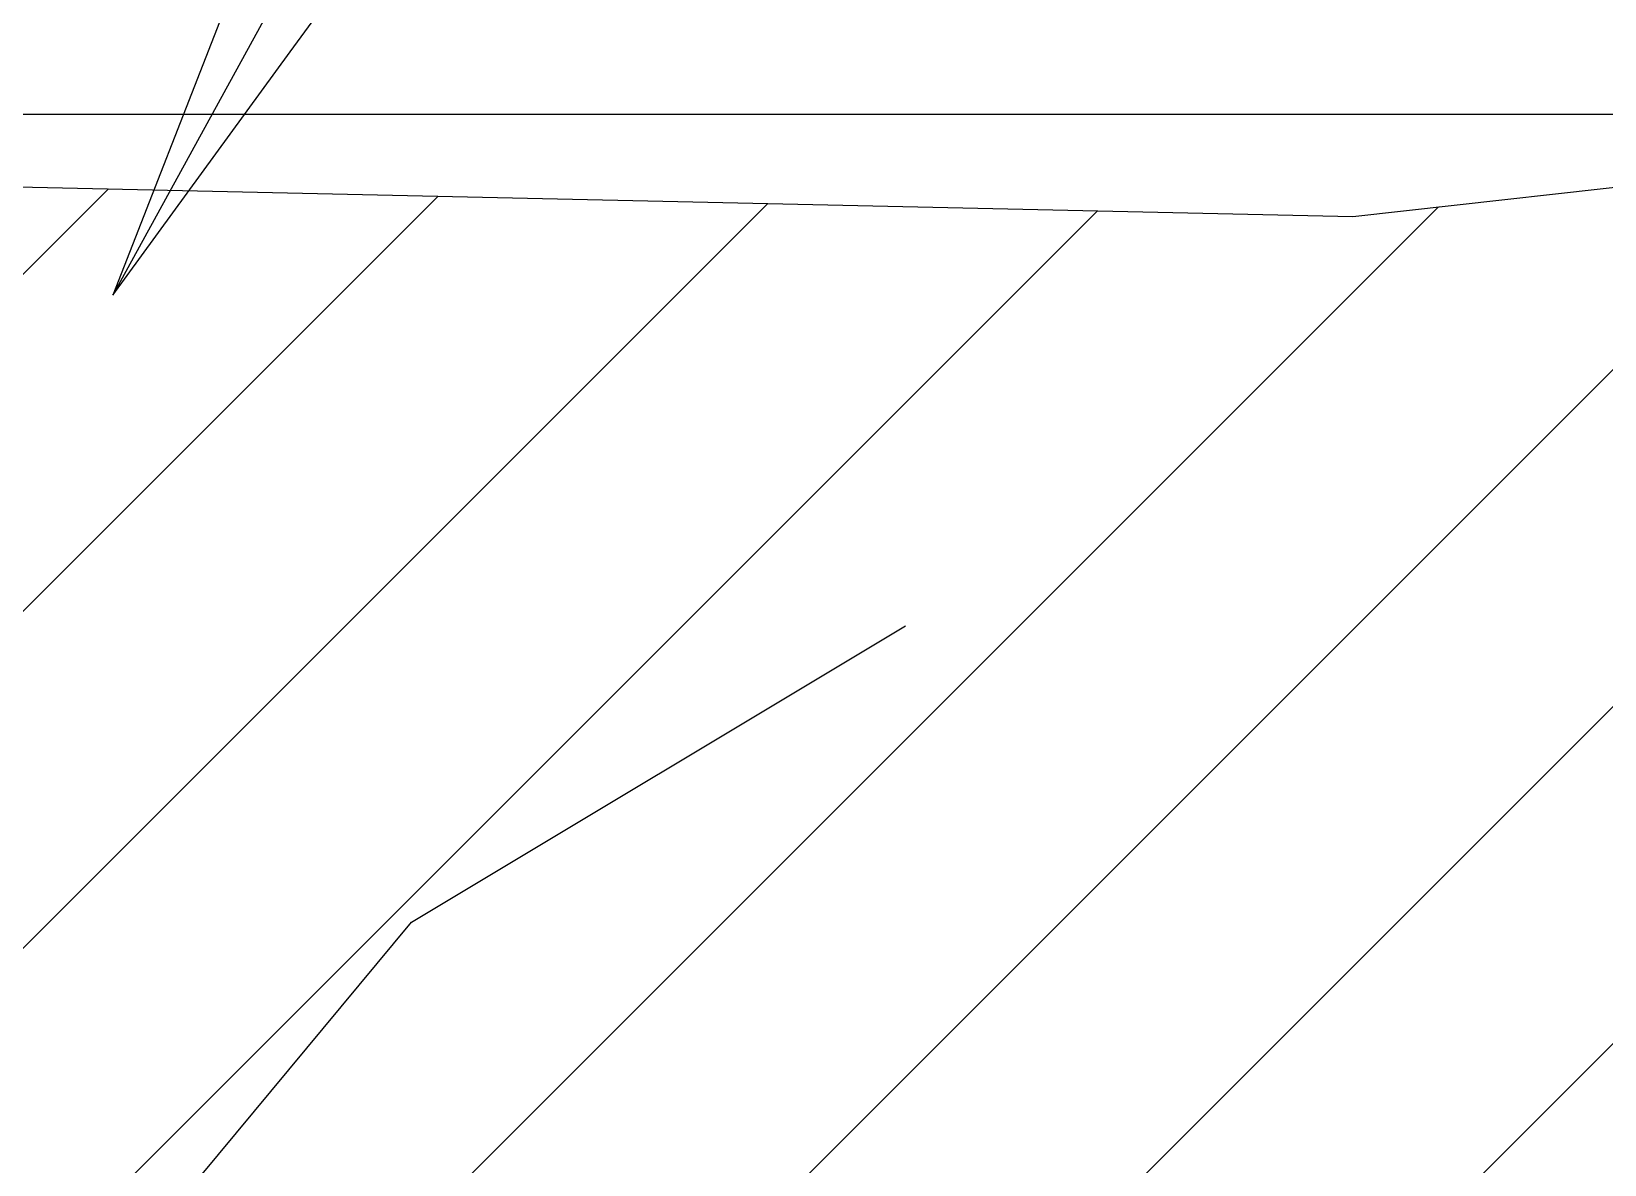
# Model space of a CAD drawing. Header units: metres. Extents: x -2.9 to 16.5, y 0 to 11.5.
# Drawn here: x 2.4223 to 2.6109, y 10.9625 to 11.0983 of the extents above; entities that cross this region are included whole.
import ezdxf

# ---------------------------------------------------------------- set-up
doc = ezdxf.new("R2010")
doc.units = ezdxf.units.M
doc.layers.add('bourbon - whiskey', color=35, linetype='Continuous')

# ---------------------------------------------------------------- blocks, each defined once
blk = doc.blocks.new('A$C17891CB8')
blk.add_lwpolyline([(0, 0), (0.001, 0.06819), (0.0256, 0.13222), (0.0697, 0.18533), (0.1289, 0.22087)])
blk = doc.blocks.new('A$C58052D40')
blk.add_lwpolyline([(0.493, 0.70731), (0.14973, 0.70731), (0.0167, 0.46474)])
blk.add_lwpolyline([(0.04297, 0.53202), (0.02983, 0.49838), (0.0167, 0.46474), (0.03797, 0.49393), (0.0593, 0.52306), (0.05116, 0.52757), (0.04297, 0.53202)], close=True)

msp = doc.modelspace()

# ---------------------------------------------------------------- hatches: boundary and pattern name
at = {"layer": 'bourbon - whiskey'}
h = msp.add_hatch(dxfattribs=at)
h.set_pattern_fill('ANSI31', color=256, scale=0.009, style=0)
h.paths.add_polyline_path([(2.69082, 10.94595), (2.79902, 11.08104), (2.76771, 11.0768), (2.74845, 11.07756), (2.66479, 11.08245), (2.62285, 11.08087), (2.5807, 11.07615), (2.44118, 11.07926), (2.43204, 11.06672), (2.43697, 11.07936), (2.40259, 11.08012), (2.30971, 11.07605), (2.21606, 11.07615), (2.1349, 11.08277), (2.1221, 11.08359), (2.10907, 11.08434), (2.0896, 11.08272), (2.03996, 11.07615), (2.14303, 10.94595)])

# ---------------------------------------------------------------- linework, layer by layer
msp.add_lwpolyline([(2.80493, 11.08843), (2.83114, 11.08843), (2.43699, 10.5824), (2.45267, 10.01952), (2.67028, 9.98426), (2.67028, 9.96651), (2.17022, 9.96651), (2.17022, 9.99007), (2.38392, 10.01952), (2.3957, 10.5824), (1.99764, 11.08843), (2.03024, 11.08843), (2.80493, 11.08843)], close=True)
msp.add_lwpolyline([(2.03996, 11.07615), (2.0896, 11.08272), (2.10907, 11.08434), (2.1221, 11.08359), (2.1349, 11.08277), (2.21606, 11.07615), (2.30971, 11.07605), (2.40259, 11.08012), (2.5807, 11.07615), (2.62285, 11.08087), (2.66479, 11.08245), (2.74845, 11.07756), (2.76771, 11.0768), (2.79902, 11.08104), (2.79902, 11.08104)])

# ---------------------------------------------------------------- block references
for name, p in [('A$C58052D40', (2.41534, 10.60198)), ('A$C17891CB8', (2.39814, 10.8062))]:
    msp.add_blockref(name, p)

doc.saveas('drawing.dxf')
